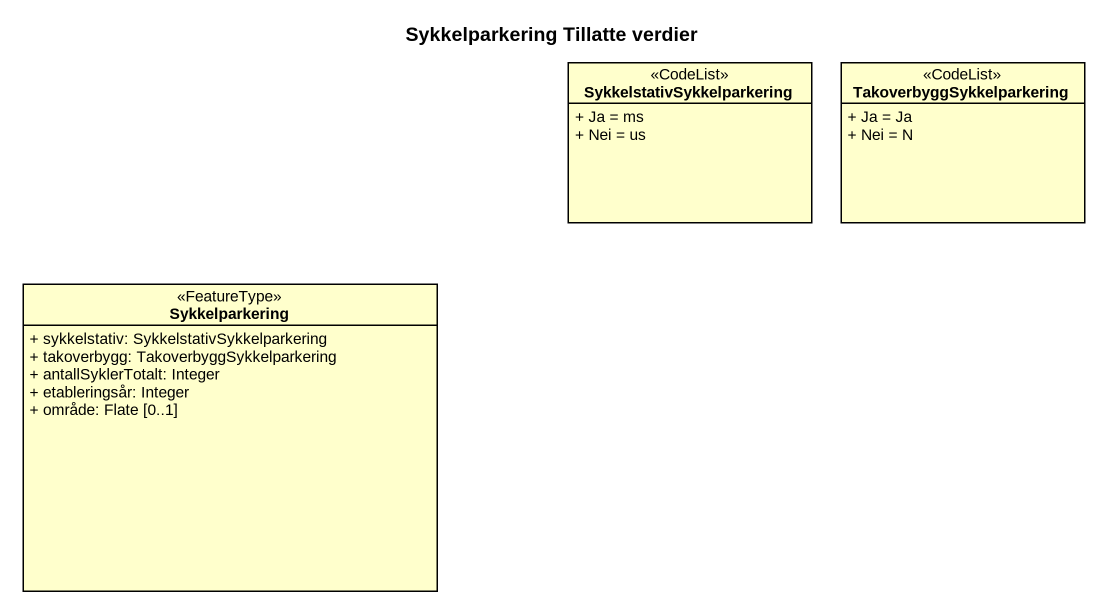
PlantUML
@startuml
title Sykkelparkering Tillatte verdier
hide circle
hide empty members
skinparam classAttributeIconSize 0
class SykkelstativSykkelparkering <<CodeList>> {
  + Ja = ms
  + Nei = us
}
class TakoverbyggSykkelparkering <<CodeList>> {
  + Ja = Ja
  + Nei = N
}
class Sykkelparkering <<FeatureType>> {
  + sykkelstativ: SykkelstativSykkelparkering
  + takoverbygg: TakoverbyggSykkelparkering
  + antallSyklerTotalt: Integer
  + etableringsår: Integer
  + område: Flate [0..1]
}
@enduml
